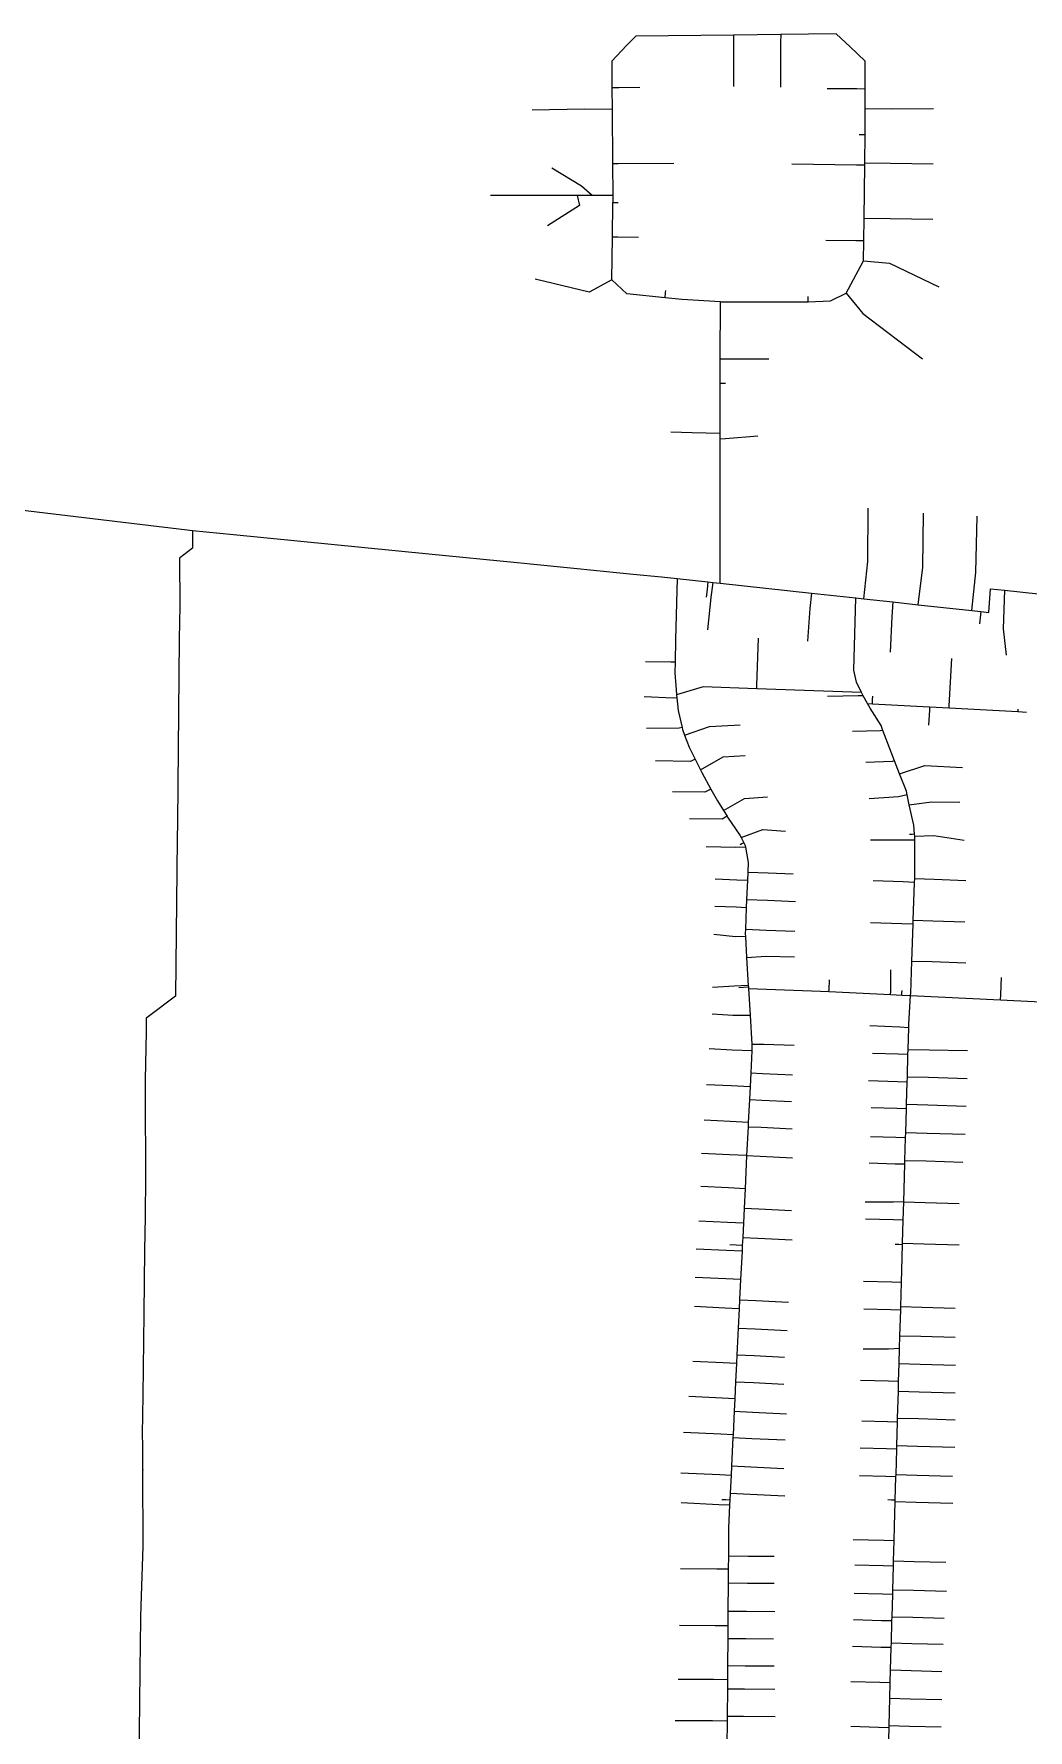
# Model space of a CAD drawing. Header units: inches. Extents: x 1024943 to 1043005, y 1856303 to 1868730.
# Drawn here: x 1032801 to 1034599, y 1865557 to 1868627 of the extents above; entities that cross this region are included whole.
import ezdxf

# ---------------------------------------------------------------- set-up
doc = ezdxf.new("R2010")
doc.units = ezdxf.units.IN
doc.header["$MEASUREMENT"] = 0
doc.layers.add('Water_Network', color=130, linetype='Continuous')

msp = doc.modelspace()

# ---------------------------------------------------------------- linework, layer by layer
at = {"layer": 'Water_Network', "elevation": 0}
for points in [[(1034304.5, 1868444.6), (1034304.6, 1868492.3), (1034304.7, 1868527.6), (1034304.7, 1868578.3), (1034277.2, 1868603.9), (1034251.8, 1868627.4), (1034151.9, 1868626.3), (1034066.5, 1868625.4), (1033889.5, 1868623.5)], [(1033889.5, 1868623.5), (1033872.9, 1868606.2), (1033846, 1868578.3), (1033846.4, 1868530.5), (1033846.7, 1868490.5), (1033847.4, 1868392.8), (1033847.8, 1868334.8), (1033848.2, 1868322.1)], [(1034066.5, 1868625.4), (1034066.5, 1868612.6)], [(1034066.5, 1868612.6), (1034066.5, 1868532)], [(1034151.9, 1868626.3), (1034151.6, 1868611.8)], [(1034151.6, 1868611.8), (1034151.6, 1868531.2)], [(1033846.4, 1868530.5), (1033858.8, 1868530.4)], [(1033858.8, 1868530.4), (1033897, 1868530.8)], [(1034289.7, 1868527.7), (1034235.6, 1868527.7)], [(1034304.7, 1868527.6), (1034289.7, 1868527.7)], [(1033796.5, 1868490.9), (1033702.2, 1868489.5)], [(1033846.7, 1868490.5), (1033796.5, 1868490.9)], [(1034304.6, 1868492.3), (1034351.4, 1868491.9)], [(1034351.4, 1868491.9), (1034428.4, 1868492.1)], [(1034201.1, 1868142.5), (1034241.6, 1868144.1), (1034270.4, 1868157.9), (1034301.6, 1868216.6), (1034302.1, 1868252.5), (1034302.6, 1868293.9), (1034303.8, 1868389.9), (1034303.9, 1868393.8), (1034304.5, 1868444.6)], [(1034298.5, 1868444.6), (1034293.4, 1868444.6)], [(1034304.5, 1868444.6), (1034298.5, 1868444.6)], [(1033791, 1868352), (1033737.6, 1868384.4)], [(1033847.4, 1868392.8), (1033857.8, 1868392.7)], [(1033857.8, 1868392.7), (1033958.4, 1868393.6)], [(1034288.6, 1868390), (1034171.8, 1868391.6)], [(1034303.8, 1868389.9), (1034288.6, 1868390)], [(1034303.9, 1868393.8), (1034350.6, 1868393.4)], [(1034350.6, 1868393.4), (1034427.5, 1868392.2)], [(1033810.4, 1868334.8), (1033791, 1868352)], [(1033836.7, 1868334.8), (1033810.4, 1868334.8), (1033783.4, 1868334.8), (1033626.5, 1868334.6)], [(1033783.4, 1868334.8), (1033787.6, 1868316.9)], [(1033847.8, 1868334.8), (1033836.7, 1868334.8)], [(1033942.7, 1868149.6), (1033873.5, 1868157.1), (1033846.4, 1868182.2), (1033847.4, 1868259.9), (1033848.2, 1868322.1)], [(1033848.2, 1868322.1), (1033853.8, 1868322.1)], [(1033853.8, 1868322.1), (1033857.6, 1868322.1)], [(1033787.6, 1868316.9), (1033729.9, 1868280.1)], [(1034302.6, 1868293.9), (1034349.7, 1868293.4)], [(1034349.7, 1868293.4), (1034426.7, 1868292.3)], [(1033847.4, 1868259.9), (1033856.8, 1868259.8)], [(1033856.8, 1868259.8), (1033894.6, 1868259.3)], [(1034287.4, 1868252.6), (1034233.2, 1868253.4)], [(1034302.1, 1868252.5), (1034287.4, 1868252.6)], [(1034301.6, 1868216.6), (1034348.6, 1868212.3)], [(1034348.6, 1868212.3), (1034438, 1868169.5)], [(1033805.2, 1868159.7), (1033707.3, 1868183.6)], [(1033846.4, 1868182.2), (1033805.2, 1868159.7)], [(1033942.7, 1868149.6), (1033943.4, 1868159.4)], [(1033972.7, 1868146.9), (1033942.7, 1868149.6)], [(1033943.4, 1868159.4), (1033943.8, 1868162.7)], [(1034042.5, 1868142.6), (1033972.7, 1868146.9)], [(1034042, 1867995), (1034042.2, 1868039.2), (1034042.5, 1868142.6)], [(1034042.5, 1868142.6), (1034083.5, 1868142.6)], [(1034083.5, 1868142.6), (1034201.1, 1868142.5)], [(1034201.1, 1868149), (1034201.4, 1868151.8)], [(1034201.1, 1868142.5), (1034201.1, 1868149)], [(1034270.4, 1868157.9), (1034300.5, 1868121.4)], [(1034300.5, 1868121.4), (1034408.2, 1868039.2)], [(1034042.2, 1868039.2), (1034052.1, 1868039.1)], [(1034052.1, 1868039.1), (1034130.1, 1868038.9)], [(1034042, 1867637.2), (1034041.9, 1867714.3), (1034042, 1867840.1), (1034042, 1867894.3), (1034042, 1867903.9), (1034042, 1867995)], [(1034042, 1867995), (1034048.1, 1867994.9)], [(1034048.1, 1867994.9), (1034051.6, 1867994.9)], [(1033991.6, 1867905), (1033952.8, 1867906.3)], [(1034042, 1867903.9), (1033991.6, 1867905)], [(1034042, 1867894.3), (1034052, 1867895)], [(1034052, 1867895), (1034110.5, 1867900)], [(1032704.7, 1867774.2), (1033078, 1867729.5)], [(1034309.2, 1867672.1), (1034310.2, 1867768.9)], [(1034409.1, 1867662), (1034409.9, 1867759.6)], [(1034504.7, 1867652.3), (1034507.2, 1867754.2)], [(1033087.6, 1867725.9), (1033087.3, 1867696.3), (1033063.7, 1867678.2), (1033064.3, 1867592)], [(1033078, 1867729.5), (1033087.6, 1867728.6)], [(1033087.6, 1867728.6), (1033161.7, 1867721.2), (1033515.3, 1867686.2), (1033675, 1867670.4), (1033687.4, 1867669.1)], [(1033087.6, 1867728.6), (1033087.6, 1867725.9)], [(1033687.4, 1867669.1), (1033699.1, 1867668), (1033777.4, 1867660.2), (1033813, 1867656.7), (1033872.6, 1867650.8), (1033884.8, 1867649.6), (1033936.2, 1867644.5)], [(1033936.2, 1867644.5), (1033964.2, 1867641.5), (1034019.9, 1867635.4)], [(1033936.2, 1867644.5), (1033964.2, 1867641.5), (1034019.9, 1867635.4)], [(1034302.4, 1867604.7), (1034309.2, 1867672.1)], [(1034400.5, 1867594), (1034409.1, 1867662)], [(1034497.4, 1867583.5), (1034504.7, 1867652.3)], [(1033964.2, 1867641.5), (1033961.1, 1867531)], [(1034018.4, 1867621.5), (1034016.9, 1867607.5)], [(1034019.9, 1867635.4), (1034018.4, 1867621.5)], [(1034019.9, 1867635.4), (1034029.2, 1867634.4), (1034042, 1867633), (1034207.3, 1867615), (1034287.5, 1867606.3)], [(1034019.9, 1867635.4), (1034029.2, 1867634.4), (1034042, 1867633), (1034207.3, 1867615), (1034287.5, 1867606.3)], [(1034029.2, 1867634.4), (1034025.4, 1867606.9)], [(1034042, 1867633), (1034042, 1867637.2)], [(1034207.3, 1867615), (1034204.3, 1867587.4)], [(1034513.7, 1867581.7), (1034528.5, 1867580.1), (1034531.2, 1867622.9), (1034556.9, 1867620.2), (1034650.9, 1867610.4), (1034669.9, 1867608.4)], [(1034513.7, 1867581.7), (1034528.5, 1867580.1), (1034531.2, 1867622.9), (1034556.9, 1867620.2), (1034650.9, 1867610.4), (1034669.9, 1867608.4)], [(1034556.9, 1867620.2), (1034554.2, 1867550.2)], [(1033064.3, 1867592), (1033063.6, 1867532)], [(1034025.4, 1867606.9), (1034019.2, 1867548.7)], [(1034204.3, 1867587.4), (1034200.1, 1867528.3)], [(1034288.7, 1867454), (1034283.8, 1867475.9), (1034287.5, 1867606.3)], [(1034287.5, 1867606.3), (1034302.4, 1867604.7), (1034354.3, 1867599), (1034400.5, 1867594), (1034497.4, 1867583.5), (1034513.7, 1867581.7)], [(1034287.5, 1867606.3), (1034302.4, 1867604.7), (1034354.3, 1867599), (1034400.5, 1867594), (1034497.4, 1867583.5), (1034513.7, 1867581.7)], [(1034354.3, 1867599), (1034352.8, 1867572)], [(1034352.8, 1867572), (1034349.9, 1867508)], [(1034512.5, 1867570.6), (1034511.2, 1867559.5)], [(1034513.7, 1867581.7), (1034512.5, 1867570.6)], [(1033063.6, 1867532), (1033060.2, 1867200.7)], [(1033961.1, 1867531), (1033960.6, 1867489.8), (1033960.3, 1867470.6), (1033962.3, 1867439.7), (1033963.2, 1867431)], [(1034108.6, 1867447.6), (1034111.7, 1867533.3)], [(1034554.2, 1867550.2), (1034559.5, 1867503)], [(1033953.1, 1867489.9), (1033907.1, 1867490.6)], [(1034456.3, 1867411), (1034461.2, 1867496.8)], [(1033960.6, 1867489.8), (1033953.1, 1867489.9)], [(1034297.8, 1867435.3), (1034108.5, 1867442.1), (1034011.4, 1867445.6), (1033963.2, 1867431)], [(1033963.2, 1867431), (1033963.8, 1867425.4), (1033966.3, 1867402.8), (1033973.4, 1867371.7), (1033974.2, 1867367.9), (1033977.9, 1867358.2), (1033986.2, 1867336), (1033997.1, 1867314.2), (1034006.7, 1867295), (1034009.2, 1867290.1), (1034025.5, 1867260.3), (1034037.1, 1867239.2), (1034048.2, 1867221.5), (1034054.7, 1867211.2), (1034055.6, 1867209.7), (1034077.7, 1867177), (1034079.9, 1867172.7), (1034084.8, 1867163)], [(1034108.5, 1867442.1), (1034108.6, 1867447.6)], [(1034297.8, 1867435.3), (1034288.7, 1867454)], [(1034309, 1867415.1), (1034301, 1867429), (1034300.1, 1867430.6), (1034297.8, 1867435.3)], [(1033956.9, 1867425.1), (1033904.9, 1867427.1)], [(1033963.8, 1867425.4), (1033956.9, 1867425.1)], [(1034291.6, 1867428.9), (1034236.3, 1867427.9)], [(1034301, 1867429), (1034291.6, 1867428.9)], [(1034333.3, 1867375.4), (1034313.7, 1867407), (1034309, 1867415.1)], [(1034309, 1867415.1), (1034317.5, 1867414.7)], [(1034317.5, 1867414.7), (1034317.8, 1867421.7)], [(1034317.5, 1867414.7), (1034421, 1867409.2), (1034456.4, 1867407.3), (1034581, 1867400.6)], [(1034317.8, 1867421.7), (1034318.2, 1867428.7)], [(1034420.7, 1867403.2), (1034419.3, 1867376.3)], [(1034421, 1867409.2), (1034420.7, 1867403.2)], [(1034456.4, 1867407.3), (1034456.3, 1867411)], [(1034581, 1867400.6), (1034581.1, 1867402.8)], [(1034581, 1867400.6), (1034596.5, 1867399.8)], [(1034581.1, 1867402.8), (1034581.2, 1867404.9)], [(1033968.1, 1867370.7), (1033908.8, 1867369.8)], [(1033973.4, 1867371.7), (1033968.1, 1867370.7)], [(1033977.9, 1867358.2), (1034022.6, 1867373.7)], [(1034022.6, 1867373.7), (1034078.1, 1867376.4)], [(1034393.9, 1867178.7), (1034392.6, 1867194.9), (1034384.4, 1867231.9), (1034380.4, 1867250.2), (1034379, 1867256.6), (1034366.9, 1867287.9), (1034357.8, 1867311.7), (1034336.7, 1867366.6), (1034333.3, 1867375.4)], [(1034332.1, 1867365.5), (1034281.6, 1867364.6)], [(1034336.7, 1867366.6), (1034332.1, 1867365.5)], [(1033988.3, 1867310), (1033924.9, 1867311.6)], [(1033997.1, 1867314.2), (1033988.3, 1867310)], [(1034006.7, 1867295), (1034047.5, 1867318.8)], [(1034047.5, 1867318.8), (1034087.7, 1867321.3)], [(1034353.3, 1867310.2), (1034305.7, 1867308.2)], [(1034357.8, 1867311.7), (1034353.3, 1867310.2)], [(1034366.9, 1867287.9), (1034412.6, 1867303.3)], [(1034412.6, 1867303.3), (1034480.8, 1867299.6)], [(1034014.7, 1867254.8), (1033956, 1867255.6)], [(1034025.5, 1867260.3), (1034014.7, 1867254.8)], [(1034086, 1867243.4), (1034128.1, 1867246.1)], [(1034365.1, 1867246.3), (1034311.5, 1867242.6)], [(1034380.4, 1867250.2), (1034365.1, 1867246.3)], [(1034048.2, 1867221.5), (1034086, 1867243.4)], [(1034384.4, 1867231.9), (1034424.3, 1867237.5)], [(1034424.3, 1867237.5), (1034475.5, 1867236.4)], [(1033060.2, 1867200.7), (1033059.9, 1867169.7)], [(1034045.8, 1867206), (1033986.8, 1867206.6)], [(1034054.7, 1867211.2), (1034045.8, 1867206)], [(1034079.9, 1867172.7), (1034119.6, 1867187.1)], [(1034119.6, 1867187.1), (1034160.1, 1867184.3)], [(1033059.9, 1867169.7), (1033057, 1866885.3), (1033007.8, 1866848.7)], [(1034070.2, 1867154.7), (1034017.1, 1867155.9)], [(1034087.9, 1867155.1), (1034070.2, 1867154.7)], [(1034081.5, 1867161.3), (1034078.1, 1867159.6)], [(1034084.8, 1867163), (1034081.5, 1867161.3)], [(1034084.8, 1867163), (1034087.4, 1867158), (1034087.9, 1867155.1), (1034092.7, 1867127.5), (1034092, 1867110.2), (1034091.4, 1867094.7), (1034090, 1867060.7), (1034089.4, 1867045.6), (1034087.8, 1867006.8), (1034087.5, 1866998.2)], [(1034372.9, 1867167.9), (1034314, 1867167.9)], [(1034394.4, 1867167.9), (1034372.9, 1867167.9)], [(1034389.4, 1867178.3), (1034384.8, 1867177.9)], [(1034386.9, 1866891), (1034388.9, 1866948.8), (1034391.3, 1867015.7), (1034391.6, 1867023.1), (1034394, 1867091.5), (1034394.2, 1867098.4), (1034394.4, 1867102.5), (1034394.4, 1867167.9), (1034394.4, 1867173.2), (1034394.2, 1867175), (1034393.9, 1867178.7)], [(1034393.9, 1867178.7), (1034389.4, 1867178.3)], [(1034394.2, 1867175), (1034429, 1867176.5)], [(1034429, 1867176.5), (1034483.4, 1867167.9)], [(1034072.6, 1867095.5), (1034033.4, 1867097.1)], [(1034091.4, 1867094.7), (1034072.6, 1867095.5)], [(1034092, 1867110.2), (1034129, 1867108.7)], [(1034129, 1867108.7), (1034174.5, 1867106.8)], [(1034373, 1867092.3), (1034319.2, 1867094.2)], [(1034394, 1867091.5), (1034373, 1867092.3)], [(1034394.2, 1867098.4), (1034429.2, 1867097.1)], [(1034429.2, 1867097.1), (1034486.7, 1867095.1)], [(1034090, 1867060.7), (1034127.7, 1867059.2)], [(1034071.3, 1867046.3), (1034032.6, 1867047.9)], [(1034089.4, 1867045.6), (1034071.3, 1867046.3)], [(1034127.7, 1867059.2), (1034178.2, 1867057.1)], [(1034087.8, 1867006.8), (1034126.2, 1867005.2)], [(1034126.2, 1867005.2), (1034177.1, 1867003.2)], [(1034370.9, 1867016.4), (1034314, 1867018.4)], [(1034391.3, 1867015.7), (1034370.9, 1867016.4)], [(1034391.6, 1867023.1), (1034427.1, 1867021.9)], [(1034427.1, 1867021.9), (1034485, 1867019.8)], [(1034070.2, 1866993), (1034030.9, 1866996.8)], [(1034087.8, 1866993.4), (1034070.2, 1866993)], [(1034087.5, 1866998.2), (1034087.8, 1866993.4), (1034090, 1866955.5), (1034093, 1866904.8), (1034093.2, 1866901.8)], [(1034090, 1866955.5), (1034125.6, 1866958)], [(1034125.6, 1866958), (1034176.5, 1866956.6)], [(1034388.9, 1866948.8), (1034425.7, 1866948)], [(1034425.7, 1866948), (1034486.7, 1866945.7)], [(1034239.1, 1866896.8), (1034240, 1866915)], [(1034350.7, 1866893.7), (1034351.2, 1866932.9)], [(1034549.8, 1866888.2), (1034551.3, 1866919.3)], [(1034067.3, 1866903.3), (1034028.4, 1866901)], [(1034093, 1866904.8), (1034067.3, 1866903.3)], [(1034084.5, 1866901.3), (1034075.7, 1866900.8)], [(1034093.2, 1866901.8), (1034084.5, 1866901.3)], [(1034093.2, 1866901.8), (1034093.3, 1866899.2)], [(1034093.3, 1866899.2), (1034224, 1866894.6)], [(1034093.3, 1866899.2), (1034096.2, 1866850.7), (1034099.3, 1866798.6), (1034099.7, 1866792.4)], [(1034224, 1866894.6), (1034238.9, 1866893.9), (1034350.3, 1866888.4), (1034370.8, 1866887.4)], [(1034238.9, 1866893.9), (1034239.1, 1866896.8)], [(1034350.3, 1866888.4), (1034350.7, 1866893.7)], [(1034370.8, 1866887.4), (1034371, 1866891.7)], [(1034370.8, 1866887.4), (1034386.6, 1866886.6)], [(1034371, 1866891.7), (1034371.2, 1866896)], [(1034383.6, 1866835), (1034386.6, 1866886.6)], [(1034386.6, 1866886.6), (1034386.9, 1866891)], [(1034386.6, 1866886.6), (1034549.3, 1866878.6), (1034708.1, 1866870.7)], [(1034549.3, 1866878.6), (1034549.8, 1866888.2)], [(1033007.8, 1866848.7), (1033003.7, 1866845.7), (1033003.4, 1866821.7)], [(1034065.3, 1866850.2), (1034027.8, 1866852.7)], [(1034096.2, 1866850.7), (1034065.3, 1866850.2)], [(1033003.4, 1866821.7), (1033002.1, 1866734.2), (1033001.7, 1866706.4)], [(1034367, 1866829.2), (1034313.2, 1866831.9)], [(1034383.4, 1866828.3), (1034367, 1866829.2)], [(1034372.2, 1866435.6), (1034372.3, 1866438.4), (1034373.5, 1866479.9), (1034374.4, 1866513.3), (1034376.3, 1866581.1), (1034376.5, 1866588.2), (1034377.7, 1866629.3), (1034378, 1866638.6), (1034379.2, 1866681.6), (1034379.4, 1866689.7), (1034380.6, 1866730), (1034380.9, 1866739.7), (1034382, 1866780), (1034382.3, 1866789), (1034383.4, 1866828.3), (1034383.6, 1866835)], [(1034064.1, 1866788), (1034022.5, 1866790)], [(1034099.4, 1866786.3), (1034064.1, 1866788)], [(1034099.7, 1866792.4), (1034099.4, 1866786.3), (1034097.4, 1866746.8), (1034096.2, 1866721.3), (1034095.1, 1866698.5), (1034093.1, 1866656.9), (1034092.7, 1866649.2), (1034090.1, 1866596.8), (1034087.2, 1866536.8), (1034085.5, 1866501.8), (1034084.2, 1866474.3), (1034082.9, 1866448.6), (1034082.2, 1866434)], [(1034099.3, 1866798.6), (1034121.2, 1866798.6)], [(1034121.2, 1866798.6), (1034175.8, 1866796.7)], [(1034382.3, 1866789), (1034420.1, 1866788.1)], [(1034420.1, 1866788.1), (1034489.8, 1866787.2)], [(1034364.5, 1866780.5), (1034317.7, 1866781.8)], [(1034382, 1866780), (1034364.5, 1866780.5)], [(1034062.3, 1866722.9), (1034017.7, 1866725.1)], [(1034096.2, 1866721.3), (1034062.3, 1866722.9)], [(1034097.4, 1866746.8), (1034119, 1866745.7)], [(1034119, 1866745.7), (1034173.3, 1866743.1)], [(1034363.1, 1866730.5), (1034310.3, 1866732)], [(1034380.6, 1866730), (1034363.1, 1866730.5)], [(1034380.9, 1866739.7), (1034419.3, 1866738.6)], [(1034419.3, 1866738.6), (1034489.2, 1866736.6)], [(1033001.7, 1866706.4), (1033002.7, 1866559)], [(1034095.1, 1866698.5), (1034117.6, 1866697.4)], [(1034117.6, 1866697.4), (1034171.1, 1866694.8)], [(1034361.7, 1866682.1), (1034315.3, 1866683.4)], [(1034379.2, 1866681.6), (1034361.7, 1866682.1)], [(1034379.4, 1866689.7), (1034417.9, 1866688.6)], [(1034417.9, 1866688.6), (1034487.5, 1866686.6)], [(1034060.5, 1866658.5), (1034013.1, 1866660.8)], [(1034093.1, 1866656.9), (1034060.5, 1866658.5)], [(1034092.7, 1866649.2), (1034116.3, 1866648.1)], [(1034116.3, 1866648.1), (1034172.2, 1866645.3)], [(1034360.2, 1866629.8), (1034314, 1866631.1)], [(1034378, 1866638.6), (1034416.4, 1866637.5)], [(1034416.4, 1866637.5), (1034485.3, 1866635.5)], [(1034058.8, 1866598), (1034008.4, 1866600.4)], [(1034377.7, 1866629.3), (1034360.2, 1866629.8)], [(1034090.1, 1866596.8), (1034058.8, 1866598)], [(1034090.1, 1866596.8), (1034114.8, 1866595.9)], [(1034114.8, 1866595.9), (1034172.8, 1866593.1)], [(1034358.8, 1866581.6), (1034311.6, 1866582.9)], [(1034376.3, 1866581.1), (1034358.8, 1866581.6)], [(1034376.5, 1866588.2), (1034415, 1866587.1)], [(1034415, 1866587.1), (1034481.1, 1866585.2)], [(1033002.7, 1866559), (1033001.7, 1866486.5)], [(1034057, 1866538.2), (1034007.2, 1866540.7)], [(1034087.2, 1866536.8), (1034057, 1866538.2)], [(1034355.8, 1866512.5), (1034304.4, 1866512.5)], [(1034374.4, 1866513.3), (1034355.8, 1866512.5)], [(1034374.4, 1866513.3), (1034412.8, 1866511.7)], [(1034412.8, 1866511.7), (1034474.3, 1866510)], [(1033001.7, 1866486.5), (1033000.9, 1866425.2), (1032999.4, 1866311.3)], [(1034055.2, 1866475.7), (1034003.7, 1866478.2)], [(1034085.5, 1866501.8), (1034112, 1866500.5)], [(1034112, 1866500.5), (1034171.1, 1866497.6)], [(1034355.9, 1866480.4), (1034304.9, 1866481.8)], [(1034373.5, 1866479.9), (1034355.9, 1866480.4)], [(1034084.2, 1866474.3), (1034055.2, 1866475.7)], [(1034082.9, 1866448.6), (1034110.4, 1866447.3)], [(1034110.4, 1866447.3), (1034172.5, 1866444.3)], [(1034053.7, 1866425), (1033998.6, 1866427.7)], [(1034081.7, 1866423.6), (1034053.7, 1866425)], [(1034082.2, 1866434), (1034081.7, 1866423.6), (1034079.2, 1866372.3), (1034077.4, 1866335.8), (1034076.6, 1866319.5), (1034074.9, 1866284.6), (1034072.6, 1866236.2), (1034071.8, 1866220.2), (1034070.2, 1866187.4), (1034068.7, 1866156.8), (1034067.6, 1866134.2), (1034065.5, 1866091.3), (1034065.3, 1866086.7), (1034062.8, 1866035), (1034062, 1866017.7), (1034060.4, 1865985.8), (1034059.8, 1865973.2)], [(1034071.1, 1866434.5), (1034059.9, 1866435.1)], [(1034082.2, 1866434), (1034071.1, 1866434.5)], [(1034365.5, 1866435.8), (1034358.7, 1866436)], [(1034359, 1865973.1), (1034360.2, 1866015.3), (1034360.3, 1866019.5), (1034361.6, 1866065.2), (1034361.8, 1866071.8), (1034363, 1866114.2), (1034363.3, 1866121.8), (1034364.6, 1866170.3), (1034365.1, 1866187.9), (1034366.1, 1866220.3), (1034366.8, 1866247.5), (1034367.5, 1866270.8), (1034368.8, 1866317.2), (1034369, 1866323.6), (1034370.2, 1866367.1), (1034372.2, 1866435.6)], [(1034372.2, 1866435.6), (1034365.5, 1866435.8)], [(1034372.3, 1866438.4), (1034410.6, 1866437.3)], [(1034410.6, 1866437.3), (1034474.6, 1866435.5)], [(1034052.2, 1866373.6), (1033996.7, 1866376.3)], [(1034079.2, 1866372.3), (1034052.2, 1866373.6)], [(1034352.5, 1866367.6), (1034301.3, 1866369.1)], [(1034370.2, 1866367.1), (1034352.5, 1866367.6)], [(1034077.4, 1866335.8), (1034107, 1866334.3)], [(1034107, 1866334.3), (1034165.9, 1866331.4)], [(1032999.4, 1866311.3), (1032997.5, 1866162.8), (1032996.6, 1866092.8)], [(1034050.6, 1866320.8), (1033995.5, 1866323.5)], [(1034076.6, 1866319.5), (1034050.6, 1866320.8)], [(1034351, 1866317.7), (1034302.4, 1866319.1)], [(1034368.8, 1866317.2), (1034351, 1866317.7)], [(1034369, 1866323.6), (1034407.1, 1866322.5)], [(1034407.1, 1866322.5), (1034467.6, 1866320.8)], [(1034074.9, 1866284.6), (1034105.4, 1866283.1)], [(1034105.4, 1866283.1), (1034163.1, 1866280.3)], [(1034367.5, 1866270.8), (1034405.4, 1866269.7)], [(1034405.4, 1866269.7), (1034467.6, 1866268)], [(1034072.6, 1866236.2), (1034103.9, 1866234.7)], [(1034103.9, 1866234.7), (1034158.6, 1866232)], [(1034346.7, 1866246.5), (1034301, 1866246.5)], [(1034366.8, 1866247.5), (1034346.7, 1866246.5)], [(1034047.5, 1866221.4), (1033992.7, 1866224)], [(1034071.8, 1866220.2), (1034047.5, 1866221.4)], [(1034366.1, 1866220.3), (1034403.9, 1866219.2)], [(1034403.9, 1866219.2), (1034468.2, 1866217.4)], [(1034070.2, 1866187.4), (1034102.4, 1866185.8)], [(1034102.4, 1866185.8), (1034157.5, 1866183.1)], [(1034347, 1866188.4), (1034296.3, 1866189.9)], [(1034365.1, 1866187.9), (1034347, 1866188.4)], [(1034364.6, 1866170.3), (1034402.4, 1866169.3)], [(1034045.6, 1866157.9), (1033985.7, 1866160.8)], [(1034068.7, 1866156.8), (1034045.6, 1866157.9)], [(1034402.4, 1866169.3), (1034467.6, 1866167.4)], [(1034067.6, 1866134.2), (1034100.8, 1866132.6)], [(1034100.8, 1866132.6), (1034162.4, 1866129.6)], [(1034344.8, 1866114.7), (1034298.2, 1866116)], [(1034363, 1866114.2), (1034344.8, 1866114.7)], [(1034363.3, 1866121.8), (1034400.9, 1866120.7)], [(1034400.9, 1866120.7), (1034467.3, 1866118.8)], [(1032996.6, 1866092.8), (1032997.1, 1866072.2)], [(1034043.6, 1866092.4), (1033975.6, 1866095.7)], [(1034065.5, 1866091.3), (1034043.6, 1866092.4)], [(1034065.3, 1866086.7), (1034099.4, 1866085)], [(1034099.4, 1866085), (1034159.6, 1866082.1)], [(1032997.1, 1866072.2), (1032997, 1866028.2), (1032997, 1866028.2)], [(1034343.3, 1866065.8), (1034295.4, 1866067.1)], [(1034361.6, 1866065.2), (1034343.3, 1866065.8)], [(1034361.8, 1866071.8), (1034399.4, 1866070.7)], [(1034399.4, 1866070.7), (1034466.8, 1866068.8)], [(1032997.5, 1866027.5), (1032997.5, 1866026.8), (1032996.9, 1866026.8)], [(1032996.9, 1866026.8), (1032997.8, 1865889.4)], [(1032997, 1866028.2), (1032997.4, 1866028.2), (1032997.5, 1866027.5)], [(1034041.4, 1866018.7), (1033971.1, 1866022.1)], [(1034062, 1866017.7), (1034041.4, 1866018.7)], [(1034062.8, 1866035), (1034097.9, 1866033.3)], [(1034097.9, 1866033.3), (1034157.4, 1866030.4)], [(1034341.9, 1866015.8), (1034294.3, 1866017.1)], [(1034360.3, 1866019.5), (1034397.9, 1866018.4)], [(1034397.9, 1866018.4), (1034462.8, 1866016.6)], [(1034360.2, 1866015.3), (1034341.9, 1866015.8)], [(1034039.8, 1865964.9), (1033971.6, 1865968.2)], [(1034059.3, 1865964), (1034039.8, 1865964.9)], [(1034052.6, 1865973.6), (1034045.4, 1865973.9)], [(1034059.8, 1865973.2), (1034052.6, 1865973.6)], [(1034059.8, 1865973.2), (1034059.3, 1865964), (1034057.3, 1865922.6)], [(1034060.4, 1865985.8), (1034096.4, 1865984)], [(1034096.4, 1865984), (1034159.1, 1865981)], [(1034352.1, 1865973.3), (1034345.3, 1865973.5)], [(1034359, 1865973.1), (1034352.1, 1865973.3)], [(1034357.7, 1865926), (1034359, 1865970.7), (1034359, 1865973.1)], [(1034359, 1865970.7), (1034396.5, 1865969.6)], [(1034396.5, 1865969.6), (1034463.4, 1865967.7)], [(1034346.5, 1865516.5), (1034346.6, 1865521.9), (1034347.7, 1865561.2), (1034347.8, 1865565.2), (1034349.2, 1865614.6), (1034349.9, 1865642.6), (1034350.6, 1865665.7), (1034351.7, 1865706.1), (1034351.9, 1865714.9), (1034353, 1865754.4), (1034353.2, 1865762.1), (1034354.3, 1865802.2), (1034354.5, 1865811), (1034355.7, 1865853.8), (1034356, 1865863.2), (1034357, 1865899.3), (1034357.7, 1865926)], [(1034057.3, 1865922.6), (1034057, 1865872.1), (1034056.8, 1865848.2), (1034056.6, 1865823.2), (1034056.2, 1865772.4), (1034056, 1865745.3), (1034055.8, 1865722.9), (1034055.5, 1865673.5), (1034055.3, 1865648), (1034055.2, 1865631.7), (1034054.8, 1865582.2), (1034054.7, 1865573.2), (1034054.4, 1865529.4), (1034054.3, 1865516.8)], [(1034338.5, 1865899.8), (1034282.8, 1865901.4)], [(1034357, 1865899.3), (1034338.5, 1865899.8)], [(1032997.8, 1865889.4), (1032994, 1865782.1)], [(1034057, 1865872.1), (1034093, 1865871.8)], [(1034093, 1865871.8), (1034139.6, 1865871.5)], [(1034356, 1865863.2), (1034393.4, 1865862.2)], [(1034036.3, 1865848.4), (1033970.3, 1865848.8)], [(1034056.8, 1865848.2), (1034036.3, 1865848.4)], [(1034337.1, 1865854.3), (1034285.7, 1865855.7)], [(1034355.7, 1865853.8), (1034337.1, 1865854.3)], [(1034393.4, 1865862.2), (1034450.5, 1865860.6)], [(1034056.6, 1865823.2), (1034091.6, 1865823)], [(1034091.6, 1865823), (1034139.6, 1865822.6)], [(1034335.6, 1865802.7), (1034284.6, 1865804.1)], [(1034354.3, 1865802.2), (1034335.6, 1865802.7)], [(1034354.5, 1865811), (1034391.9, 1865810)], [(1034391.9, 1865810), (1034451.9, 1865808.4)], [(1032993.9, 1865777.5), (1032993.6, 1865766.1)], [(1032994, 1865782.1), (1032993.9, 1865777.5)], [(1034056.2, 1865772.4), (1034090, 1865772.1)], [(1034090, 1865772.1), (1034141, 1865771.8)], [(1032993.4, 1865754.3), (1032992.7, 1865716.4)], [(1032993.6, 1865766.1), (1032993.4, 1865754.3)], [(1034033.2, 1865745.5), (1033968.5, 1865746)], [(1034056, 1865745.3), (1034033.2, 1865745.5)], [(1034334.3, 1865754.9), (1034283.5, 1865756.3)], [(1034353, 1865754.4), (1034334.3, 1865754.9)], [(1034353.2, 1865762.1), (1034390.5, 1865761.1)], [(1034390.5, 1865761.1), (1034447.2, 1865759.5)], [(1032992.7, 1865716.4), (1032989.7, 1865445.2)], [(1034055.8, 1865722.9), (1034088.6, 1865722.7)], [(1034088.6, 1865722.7), (1034138.8, 1865722.3)], [(1034351.9, 1865714.9), (1034389.1, 1865713.9)], [(1034389.1, 1865713.9), (1034445.5, 1865712.3)], [(1034332.9, 1865706.6), (1034281.8, 1865708)], [(1034351.7, 1865706.1), (1034332.9, 1865706.6)], [(1034030.4, 1865648.2), (1033966, 1865648.7)], [(1034055.5, 1865673.5), (1034087.1, 1865673.3)], [(1034087.1, 1865673.3), (1034139.9, 1865672.9)], [(1034350.6, 1865665.7), (1034387.7, 1865664.7)], [(1034387.7, 1865664.7), (1034443.5, 1865663.2)], [(1034055.3, 1865648), (1034030.4, 1865648.2)], [(1034055.2, 1865631.7), (1034085.9, 1865631.4)], [(1034085.9, 1865631.4), (1034140.8, 1865631)], [(1034331.1, 1865643.1), (1034278.4, 1865644.5)], [(1034349.9, 1865642.6), (1034331.1, 1865643.1)], [(1034349.2, 1865614.6), (1034386.2, 1865613.6)], [(1034386.2, 1865613.6), (1034443.5, 1865612)], [(1034028.1, 1865573.4), (1033960.8, 1865573.9)], [(1034054.7, 1865573.2), (1034028.1, 1865573.4)], [(1034054.8, 1865582.2), (1034084.5, 1865582)], [(1034084.5, 1865582), (1034141.9, 1865581.6)], [(1034328.7, 1865561.7), (1034278.4, 1865563.1)], [(1034347.7, 1865561.2), (1034328.7, 1865561.7)], [(1034347.8, 1865565.2), (1034384.9, 1865564.2)], [(1034384.9, 1865564.2), (1034441.8, 1865562.6)]]:
    msp.add_lwpolyline(points, dxfattribs=at)

doc.saveas('drawing.dxf')
